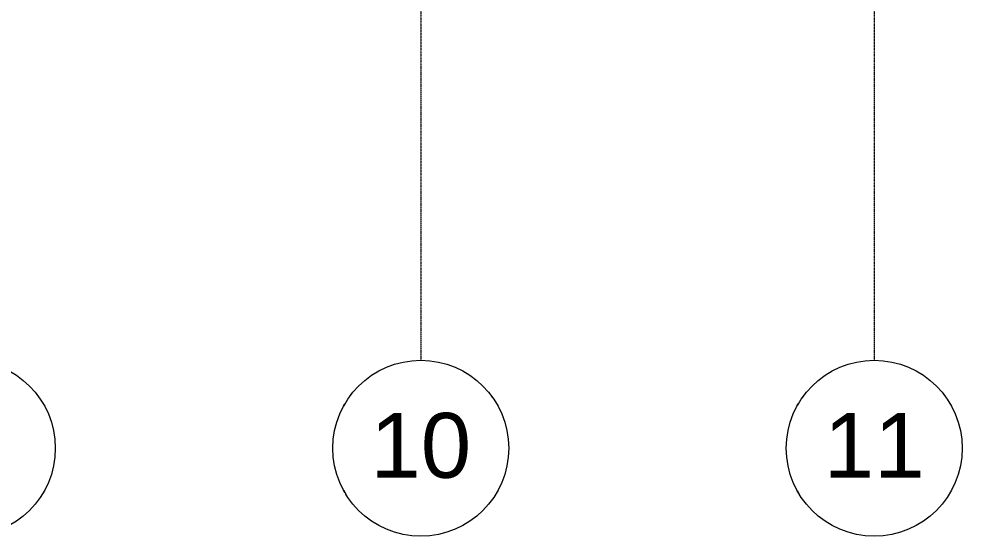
# Model space of a CAD drawing. Header units: inches. Extents: x -2518 to 4876, y -1127 to 1880.
# Drawn here: x 418 to 1104, y -1127 to -751 of the extents above; entities that cross this region are included whole.
import ezdxf

# ---------------------------------------------------------------- set-up
doc = ezdxf.new("R2010")
doc.units = ezdxf.units.IN
doc.header["$MEASUREMENT"] = 0
doc.linetypes.add('Grid Line 1_2_', pattern=[0.875, 0.5, -0.125, 0.125, -0.125])
doc.layers.add('S-GRID', color=1, linetype='Continuous', lineweight=9)
doc.layers.add('S-GRID-IDEN', color=1, linetype='Continuous', lineweight=9)
doc.styles.add('Arial', font='arial.ttf', dxfattribs={"height": 47.209581})

# ---------------------------------------------------------------- blocks, each defined once
blk = doc.blocks.new('Grid - Grid Head - Circle-50561-REFLECTED CEILING PLAN - WAREHOUSE')
at = {"layer": 'S-GRID-IDEN', "color": 7}
blk.add_circle((0, 0), 0.25, dxfattribs=at)
blk = doc.blocks.new('Open Source Metal Building_Exterior_rvt-1-REFLECTED CEILING PLAN - WAREHOUSE')
at = {"layer": 'S-GRID', "linetype": 'Grid Line 1_2_'}
for p, q in [((710.31, 1879.93), (710.31, -999.48)), ((1040.31, 1879.93), (1040.31, -999.48))]:
    blk.add_line(p, q, dxfattribs=at)
at = {"color": 90, "lineweight": 5, "xscale": 255.9999999999999, "yscale": 255.9999999999999, "zscale": 255.9999999999999, "rotation": 180}
blk.add_blockref('Grid - Grid Head - Circle-50561-REFLECTED CEILING PLAN - WAREHOUSE', (380.31, -1063.48), dxfattribs=at)
at = {"layer": 'S-GRID-IDEN', "char_height": 47.21, "width": 87.552, "attachment_point": 2, "line_spacing_factor": 0.938532, "style": 'Arial', "bg_fill": 3, "box_fill_scale": 1.25, "bg_fill_color": 0, "bg_fill_transparency": 0}
for s, insert in [('10', (710.32, -1037.8)), ('11', (1040.32, -1037.8))]:
    blk.add_mtext(s, dxfattribs=dict(at, insert=insert))
at = {"color": 90, "lineweight": 5, "xscale": 255.9999999999999, "yscale": 255.9999999999999, "zscale": 255.9999999999999, "rotation": 180}
for p in [(710.31, -1063.48), (1040.31, -1063.48)]:
    blk.add_blockref('Grid - Grid Head - Circle-50561-REFLECTED CEILING PLAN - WAREHOUSE', p, dxfattribs=at)

msp = doc.modelspace()

# ---------------------------------------------------------------- block references
at = {"lineweight": 5}
msp.add_blockref('Open Source Metal Building_Exterior_rvt-1-REFLECTED CEILING PLAN - WAREHOUSE', (0, 0), dxfattribs=at)

doc.saveas('drawing.dxf')
